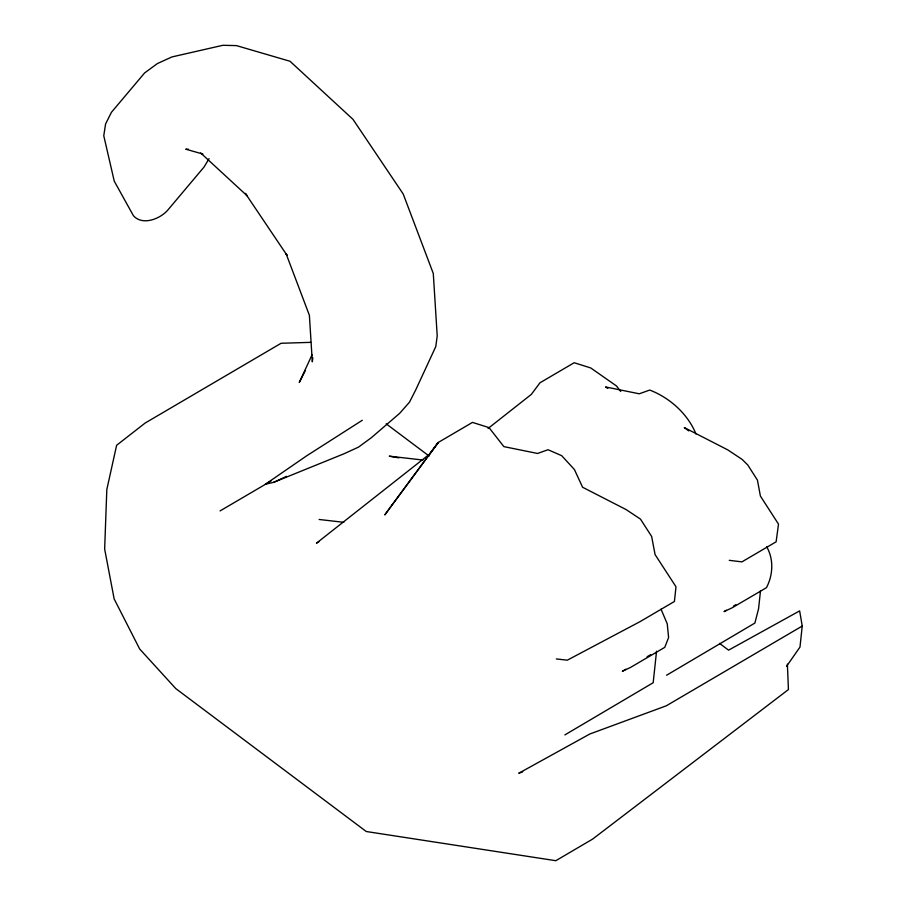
<?xml version="1.0" encoding="UTF-8"?>
<svg xmlns="http://www.w3.org/2000/svg" width="906" height="906" viewBox="0 0 906 906"><rect width="100%" height="100%" fill="white"/><g stroke="black" fill="none" stroke-linecap="round" stroke-linejoin="round"><path stroke-width="1.36" d="M656.556 651.21L653.181 682.728L564.868 734.913M760.508 590.667L758.582 608.696L754.891 623.056L666.578 675.242M719.523 643.362L728.571 650.157L799.647 610.893L802.229 626.057L799.987 647.065L786.555 666.318M312.853 357.836L312.31 361.834L309.388 315.311L286.081 253.714L287.032 255.333L245.333 193.363L247.1 195.775L200.679 152.955M312.015 354.925L299.274 382.457L305.503 370.271M209.071 158.618L204.065 167.01L167.565 210.362C159.762 219.071 142.435 225.854 133.442 215.741L114.247 181.143L103.771 135.741L105.583 123.963L111.461 112.276L144.586 72.967L157.361 63.59L171.902 56.942L222.853 45.3L236.455 45.606L290.022 61.268L352.989 119.354L403.215 194.02L433.295 273.499L437.213 335.945L435.775 346.602L415.661 390.067L409.433 402.241L399.659 413.34L371.267 437.768L358.482 447.134L343.963 453.793L273.442 482.4L265.413 484.223L306.851 455.695L362.298 420.271M488.074 428.47L531.346 394.393L539.965 382.796L574.178 362.728L590.735 367.949L616.488 385.967L620.757 391.483M220.056 510.927L271.03 481.029M318.833 541.799L316.477 543.181L429.637 454.065L438.255 442.468L472.468 422.4L489.025 427.621L503.861 446.613L537.564 453.464L548.039 449.727L561.652 455.65L574.404 469.501L582.592 487.258L626.057 509.546L640.463 519.104L651.64 536.443L655.083 554.597L675.989 586.771L674.426 601.471L640.202 621.55L567.292 660.18L556.318 658.934M625.876 669.217L622.343 671.289L630.531 667.428L664.755 647.36L668.594 637.552L667.258 623.872L661.04 609.194M647.111 656.748L650.655 654.676M726.408 610.236L724.041 611.618L732.241 607.756L766.453 587.688C773.112 574.914 773.917 559.229 766.578 546.556M733.486 606.08L735.842 604.698M802.229 626.057L666.306 705.797L589.829 733.996L518.753 773.26L522.694 771.844M286.556 476.363L281.789 478.561A221.426 180.962 77.8 0 1 273.442 482.4M310.679 342.355L281.098 343.272L145.175 423.023L116.625 445.276L106.817 489.546L104.654 549.07L114.156 598.934L139.683 649.013L175.787 688.594L366.262 831.515L555.808 860.7L592.581 839.126L788.435 689.557L787.382 664.121M188.459 149.252L185.741 149.184L202.887 154.054M422.932 460.044L389.263 456.171L398.9 457.858M319.127 519.478L343.827 522.32M729.262 560.327L741.912 561.879L776.125 541.811L778.503 524.132L760.394 496.046L757.439 480.123L747.767 464.982L742.173 459.433L727.767 449.886L684.302 427.587L688.73 430.894M607.824 388.425L605.559 386.941L639.262 393.793L649.749 390.056C669.749 397.768 687.835 413.917 695.955 433.94M386.194 423.838L429.127 456.046M392.298 504.631L384.801 514.902L438.255 442.468L392.298 504.631"/></g></svg>
